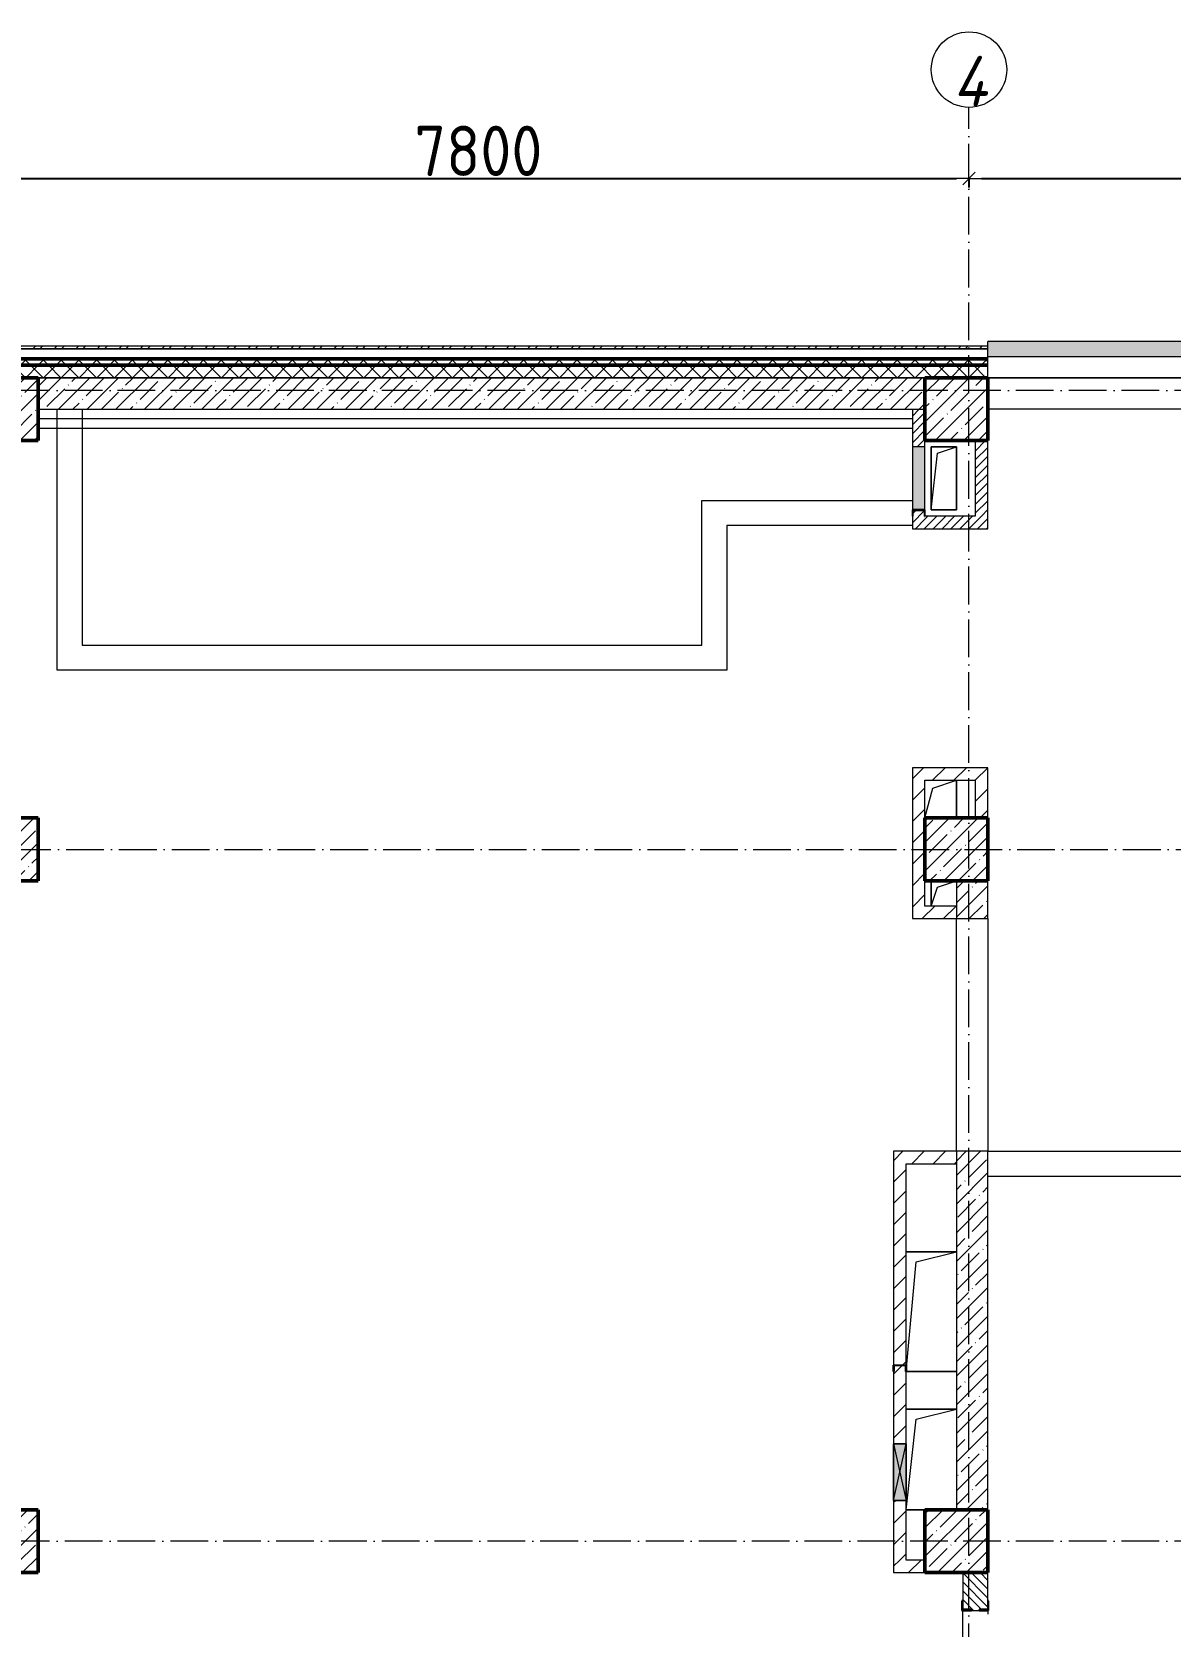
# Model space of a CAD drawing. Header units: millimetres. Extents: x -213536 to 1564669, y -45299 to 942238.
# Drawn here: x 140429 to 149478, y 496822 to 509497 of the extents above; entities that cross this region are included whole.
import ezdxf

# ---------------------------------------------------------------- set-up
doc = ezdxf.new("R2010")
doc.units = ezdxf.units.MM
doc.linetypes.add('50_200_ШТРИХ_1Т_ш5_п1_п1_', pattern=[700, 500, -100, 0, -100])
for name, color, linetype, lineweight in [('A-____-____-DIMS', 7, 'Continuous', 9), ('A-DETL-____-OTLN-4', 7, 'Continuous', 18), ('A-DETL-GENF-OTLN', 7, 'Continuous', 9), ('A-FLOR-____-OTLN', 7, 'Continuous', 9), ('A-GENM-____-MCUT', 7, 'Continuous', 25), ('A-GENM-____-OTLN', 7, 'Continuous', 9), ('A-GENM-____-OTLN-1', 7, 'Continuous', 25), ('A-GLAZ-____-OTLN', 7, 'Continuous', 9), ('A-WALL-____-MCUT-1', 7, 'Continuous', 9), ('A-WALL-____-MCUT-2', 7, 'Continuous', 50), ('A-WALL-____-MCUT-3', 7, 'Continuous', 9), ('A-WALL-____-OTLN', 7, 'Continuous', 9), ('A-WALL-____-PATT-1', 7, 'Continuous', 9), ('A-WALL-FNSH-MCUT-1', 7, 'Continuous', 9), ('I-WALL-____-OTLN', 7, 'Continuous', 9), ('S-COLS-____-MCUT', 7, 'Continuous', 50), ('S-COLS-____-OTLN', 7, 'Continuous', 9), ('S-GRID-____-IDEN', 7, 'Continuous', 9), ('S-GRID-____-OTLN-1', 7, '50_200_ШТРИХ_1Т_ш5_п1_п1_', 9)]:
    doc.layers.add(name, color=color, linetype=linetype, lineweight=lineweight)
doc.layers.add('A-GLAZ-____-OTLN-1', color=7, linetype='Continuous', lineweight=9, true_color=0xc0c0c0)
doc.styles.add('ISOCPEUR_I', font='isocpeui.ttf', dxfattribs={"width": 0.9, "height": 2.5})
doc.styles.add('СПДС', font='isocpeur.ttf', dxfattribs={"width": 0.9})
doc.dimstyles.new('Размера А3', dxfattribs={"dimtxt": 200, "dimasz": 100, "dimexe": 70, "dimexo": 100, "dimgap": 20, "dimtad": 1, "dimdec": 0, "dimrnd": 10, "dimzin": 0, "dimdsep": 46, "dimtxsty": 'СПДС', "dimblk": 'ARROWHEAD_6', "dimcen": 1, "dimclrd": 256, "dimclre": 256, "dimclrt": 256, "dimazin": 0, "dimtfac": 1, "dimtdec": 0, "dimtmove": 2, "dimatfit": 3, "dimfxl": 1, "dimtolj": 1, "dimtzin": 0, "dimarcsym": 0})
pattern_1 = [(45, (142429.06, 459015.94), (-70.71068, 70.71068), []), (135, (142429.06, 459015.94), (-70.71068, -70.71068), [])]
pattern_2 = [(45, (142429.06, 459015.94), (-84.8528, 84.8528), [])]
pattern_3 = [(45, (142429.057, 459015.94), (-35.35534, 35.35534), [])]
pattern_4 = [(45, (142429.06, 459015.94), (-114.04925, 114.04925), []), (45, (142543.1, 459015.94), (-114.04925, 114.04925), [201.612, -40.322, 3.353, -36.97])]

# ---------------------------------------------------------------- blocks, each defined once
blk = doc.blocks.new('BSC_Колонна _Прямоугольная - 500х500-V45-АР1_План отверстий 3 этажа в осях 1-64_А-ГГ')
at = {"layer": 'S-COLS-____-OTLN'}
h = blk.add_hatch(dxfattribs=at)
h.set_pattern_fill('FP_82', color=256, style=0, pattern_type=2)
h.set_pattern_definition([(45, (2200, -47481.04), (-114.04925, 114.04925), []), (45, (2314.05, -47481.04), (-114.04925, 114.04925), [201.613, -40.323, 3.353, -36.97])])
h.paths.add_polyline_path([(-250, -250), (250, -250), (250, 250), (-250, 250)], flags=0)
at = {"layer": 'S-COLS-____-MCUT'}
for p, q in [((250, 250), (-250, 250)), ((-250, 250), (-250, -250)), ((250, -250), (250, 250)), ((-250, -250), (250, -250))]:
    blk.add_line(p, q, dxfattribs=at)
blk = doc.blocks.new('BSC_Колонна _Прямоугольная - 500х500-V46-АР1_План отверстий 3 этажа в осях 1-64_А-ГГ')
at = {"layer": 'S-COLS-____-OTLN'}
h = blk.add_hatch(dxfattribs=at)
h.set_pattern_fill('FP_83', color=256, style=0, pattern_type=2)
h.set_pattern_definition([(45, (-5350, -47481.04), (-114.04925, 114.04925), []), (45, (-5235.95, -47481.04), (-114.04925, 114.04925), [201.613, -40.323, 3.353, -36.97])])
h.paths.add_polyline_path([(-250, -250), (250, -250), (250, 250), (-250, 250)], flags=0)
at = {"layer": 'S-COLS-____-MCUT'}
for p, q in [((250, 250), (-250, 250)), ((-250, 250), (-250, -250)), ((250, -250), (250, 250)), ((-250, -250), (250, -250))]:
    blk.add_line(p, q, dxfattribs=at)
blk = doc.blocks.new('BSC_Колонна _Прямоугольная - 500х500-V55-АР1_План отверстий 3 этажа в осях 1-64_А-ГГ')
at = {"layer": 'S-COLS-____-OTLN'}
h = blk.add_hatch(dxfattribs=at)
h.set_pattern_fill('FP_92', color=256, style=0, pattern_type=2)
h.set_pattern_definition([(45, (2200, -43981.04), (-114.04925, 114.04925), []), (45, (2314.05, -43981.04), (-114.04925, 114.04925), [201.613, -40.323, 3.353, -36.97])])
h.paths.add_polyline_path([(-250, -250), (250, -250), (250, 250), (-250, 250), (-250, -245)], flags=0)
at = {"layer": 'S-COLS-____-MCUT'}
for p, q in [((250, 250), (-250, 250)), ((-250, 250), (-250, -250)), ((250, -250), (250, 250)), ((-250, -250), (250, -250))]:
    blk.add_line(p, q, dxfattribs=at)
blk = doc.blocks.new('BSC_Колонна _Прямоугольная - 500х500-V56-АР1_План отверстий 3 этажа в осях 1-64_А-ГГ')
at = {"layer": 'S-COLS-____-OTLN'}
h = blk.add_hatch(dxfattribs=at)
h.set_pattern_fill('FP_93', color=256, style=0, pattern_type=2)
h.set_pattern_definition([(45, (-5350, -43981.04), (-114.04925, 114.04925), []), (45, (-5235.95, -43981.04), (-114.04925, 114.04925), [201.613, -40.323, 3.353, -36.97])])
h.paths.add_polyline_path([(-250, -250), (250, -250), (250, 250), (-250, 250)], flags=0)
at = {"layer": 'S-COLS-____-MCUT'}
for p, q in [((250, 250), (-250, 250)), ((-250, 250), (-250, -250)), ((250, -250), (250, 250)), ((-250, -250), (250, -250))]:
    blk.add_line(p, q, dxfattribs=at)
blk = doc.blocks.new('BSC_Колонна _Прямоугольная - 500х500-V120-АР1_План отверстий 3 этажа в осях 1-64_А-ГГ')
at = {"layer": 'S-COLS-____-OTLN'}
h = blk.add_hatch(dxfattribs=at)
h.set_pattern_fill('FP_143', color=256, style=0, pattern_type=2)
h.set_pattern_definition([(45, (2200, -38481.04), (-114.04925, 114.04925), []), (45, (2314.05, -38481.04), (-114.04925, 114.04925), [201.613, -40.323, 3.353, -36.97])])
h.paths.add_polyline_path([(-250, -250), (250, -250), (250, 250), (-250, 250), (-250, 94)], flags=0)
at = {"layer": 'S-COLS-____-MCUT'}
for p, q in [((250, 250), (-250, 250)), ((-250, 250), (-250, -250)), ((250, -250), (250, 250)), ((-250, -250), (250, -250))]:
    blk.add_line(p, q, dxfattribs=at)
blk = doc.blocks.new('BSC_Колонна _Прямоугольная - 500х500-V121-АР1_План отверстий 3 этажа в осях 1-64_А-ГГ')
at = {"layer": 'S-COLS-____-OTLN'}
h = blk.add_hatch(dxfattribs=at)
h.set_pattern_fill('FP_144', color=256, style=0, pattern_type=2)
h.set_pattern_definition([(45, (-5350, -38481.04), (-114.04925, 114.04925), []), (45, (-5235.95, -38481.04), (-114.04925, 114.04925), [201.613, -40.323, 3.353, -36.97])])
h.paths.add_polyline_path([(-250, -250), (250, -250), (250, 250), (-250, 250), (-250, 94)], flags=0)
at = {"layer": 'S-COLS-____-MCUT'}
for p, q in [((250, 250), (-250, 250)), ((-250, 250), (-250, -250)), ((250, -250), (250, 250)), ((-250, -250), (250, -250))]:
    blk.add_line(p, q, dxfattribs=at)
blk = doc.blocks.new('Фахверк_СКБ_Уголок - 200_3550-28267367-АР1_План отверстий 3 этажа в осях 1-64_А-ГГ')
at = {"layer": 'A-GENM-____-MCUT'}
for p, q in [((200, 156), (125, 156)), ((125, 156), (125, 81)), ((131, 81), (131, 150)), ((131, 150), (200, 150)), ((200, 150), (200, 156)), ((125, 81), (131, 81)), ((131, 19), (125, 19)), ((125, 19), (125, -56)), ((131, -50), (131, 19)), ((125, -56), (200, -56)), ((200, -50), (131, -50)), ((200, -56), (200, -50))]:
    blk.add_line(p, q, dxfattribs=at)
blk = doc.blocks.new('154_Фахверк_СКБ_Швеллер - Тип_100_3960-28494444-АР1_План отверстий 3 этажа в осях 1-64_А-ГГ')
at = {"layer": 'A-GENM-____-MCUT'}
for p, q in [((125, 50), (175, 50)), ((125, -50), (125, 50)), ((128, 47), (128, -47)), ((175, 47), (128, 47)), ((175, 50), (175, 47)), ((175, -50), (125, -50)), ((128, -47), (175, -47)), ((175, -47), (175, -50))]:
    blk.add_line(p, q, dxfattribs=at)
blk = doc.blocks.new('AR_Отверстие Ниша - Лючок-32404686-АР1_План отверстий 3 этажа в осях 1-64_А-ГГ')
at = {"layer": 'A-GLAZ-____-OTLN'}
blk.add_hatch(color=256, dxfattribs=at).paths.add_polyline_path([(250, -50), (250, 50), (-250, 50), (-250, -50)], flags=0)
for p, q in [((250, 50), (-250, 50)), ((-250, 50), (-250, -50)), ((-250, -50), (250, -50))]:
    blk.add_line(p, q, dxfattribs=at)
blk = doc.blocks.new('154_Фахверк_СКБ_Швеллер - Тип_100_3960_зеркало-29769493-АР1_План отверстий 3 этажа в осях 1-64_А-ГГ')
at = {"layer": 'A-GENM-____-MCUT'}
for p, q in [((175, 50), (125, 50)), ((125, 50), (125, -50)), ((128, 47), (175, 47)), ((128, -47), (128, 47)), ((175, 47), (175, 50)), ((125, -50), (175, -50)), ((175, -47), (128, -47)), ((175, -50), (175, -47))]:
    blk.add_line(p, q, dxfattribs=at)
blk = doc.blocks.new('AR_Отверстие прямоугольное _в плите_ - AR_Отверстие прямоугольное _в плите_-V172-АР1_План отверстий 3 этажа в осях 1-64_А-ГГ')
at = {"layer": 'A-GENM-____-OTLN'}
for p, q in [((100, 250), (-100, 250)), ((-100, 250), (-100, -250)), ((-100, -250), (-50, 200)), ((-50, 200), (100, 250)), ((100, -250), (100, 250)), ((-100, -250), (100, -250))]:
    blk.add_line(p, q, dxfattribs=at)
blk = doc.blocks.new('AR_Отверстие прямоугольное _в плите_ - AR_Отверстие прямоугольное _в плите_-30552819-АР1_План отверстий 3 этажа в осях 1-64_А-ГГ')
at = {"layer": 'A-GENM-____-OTLN'}
for p, q in [((200, 400), (-200, 400)), ((-120, 320), (200, 400)), ((-200, -400), (-120, 320)), ((-200, -400), (-50, -400))]:
    blk.add_line(p, q, dxfattribs=at)
blk = doc.blocks.new('AR_Отверстие прямоугольное _в плите_ - AR_Отверстие прямоугольное _в плите_-30552675-АР1_План отверстий 3 этажа в осях 1-64_А-ГГ')
at = {"layer": 'A-GENM-____-OTLN'}
for p, q in [((200, 475), (-200, 475)), ((-200, -475), (-120, 395)), ((-120, 395), (200, 475)), ((-200, -475), (200, -475))]:
    blk.add_line(p, q, dxfattribs=at)
blk = doc.blocks.new('AR_Отверстие прямоугольное _в плите_ - AR_Отверстие прямоугольное _в плите_-V200-АР1_План отверстий 3 этажа в осях 1-64_А-ГГ')
at = {"layer": 'A-GENM-____-OTLN'}
for p, q in [((-100, 100), (-100, -100)), ((-100, -100), (-50, 50)), ((-50, 50), (100, 100))]:
    blk.add_line(p, q, dxfattribs=at)
blk = doc.blocks.new('AR_Отверстие прямоугольное _в плите_ - AR_Отверстие прямоугольное _в плите_-V203-АР1_План отверстий 3 этажа в осях 1-64_А-ГГ')
at = {"layer": 'A-GENM-____-OTLN'}
for p, q in [((-63, 88), (125, 150)), ((125, -150), (125, 150)), ((-125, -150), (-63, 88))]:
    blk.add_line(p, q, dxfattribs=at)
blk = doc.blocks.new('Отлив_СКБ - Отлив витража_120_НВФ-V216-АР1_План отверстий 3 этажа в осях 1-64_А-ГГ')
at = {"layer": 'A-GLAZ-____-OTLN-1'}
for points in [[(0, 2), (1800, 2), (1800, 120), (0, 120), (0, 63)], [(0, 0), (1800, 0), (1800, 2), (0, 2)]]:
    blk.add_hatch(color=256, dxfattribs=at).paths.add_polyline_path(points, flags=0)
at = {"layer": 'A-GLAZ-____-OTLN'}
for p, q in [((0, 83), (0, 120)), ((1800, 120), (0, 120)), ((0, 2), (1800, 2)), ((1800, 120), (1800, 83)), ((1800, 0), (0, 0))]:
    blk.add_line(p, q, dxfattribs=at)
blk = doc.blocks.new('AR_Отверстие прямоугольное _в стене__БезПР - AR_Отверстие прямоугольное _в стене__БезПР-36899468-АР1_План отверстий 3 этажа в осях 1-64_А-ГГ')
at = {"layer": 'A-GLAZ-____-OTLN'}
blk.add_hatch(color=256, dxfattribs=at).paths.add_polyline_path([(-225, -50), (225, -50), (225, 50), (-225, 50)], flags=0)
at = {"layer": 'A-DETL-GENF-OTLN'}
for p, q in [((-225, -50), (-225, 50)), ((-225, 50), (225, 50)), ((225, 50), (-225, -50)), ((-225, 50), (225, -50)), ((225, 50), (-225, 50)), ((-225, 50), (-225, -50)), ((225, 50), (225, -50)), ((225, -50), (225, 50)), ((225, -50), (-225, -50)), ((-225, -50), (225, -50))]:
    blk.add_line(p, q, dxfattribs=at)
at = {"layer": 'A-GLAZ-____-OTLN'}
blk.add_line((225, 50), (-225, 50), dxfattribs=at)
blk = doc.blocks.new('Ось сетки - Круг_Ø6_00__ISO-2_5_0_9K_-25732049-АР1_План отверстий 3 этажа в осях 1-64_А-ГГ')
at = {"layer": 'S-GRID-____-IDEN'}
blk.add_circle((0, 0), 3, dxfattribs=at)
blk = doc.blocks.new('ARROWHEAD_6')
at = {"color": 0, "linetype": 'Continuous'}
for p, q in [((0, 0), (-1, 0)), ((-0.5, -0.5), (0.5, 0.5))]:
    blk.add_line(p, q, dxfattribs=at)
blk = doc.blocks.new('*D2879')
at = {"layer": 'A-____-____-DIMS', "lineweight": -2, "transparency": 16777216}
for p, q in [((140079, 508337), (140079, 508261)), ((140179, 508331), (147779, 508331)), ((147879, 508337), (147879, 508261))]:
    blk.add_line(p, q, dxfattribs=at)
at = {"layer": 'Defpoints', "color": 0, "lineweight": 50, "transparency": 16777216}
for p in [(140079, 508437), (147879, 508437), (147879, 508331)]:
    blk.add_point(p, dxfattribs=at)
at = {"layer": 'A-____-____-DIMS', "lineweight": -2, "transparency": 16777216, "xscale": 100, "yscale": 100, "zscale": 100, "rotation": 180}
blk.add_blockref('ARROWHEAD_6', (140079, 508331), dxfattribs=at)
at = {"layer": 'A-____-____-DIMS', "lineweight": -2, "transparency": 16777216, "xscale": 100, "yscale": 100, "zscale": 100}
blk.add_blockref('ARROWHEAD_6', (147879, 508331), dxfattribs=at)
at = {"layer": 'A-____-____-DIMS', "transparency": 16777216, "insert": (143979, 508551), "char_height": 400, "attachment_point": 5, "style": 'СПДС'}
blk.add_mtext('\\A1;7800', dxfattribs=at)
blk = doc.blocks.new('*D2880')
at = {"layer": 'A-____-____-DIMS', "lineweight": -2, "transparency": 16777216}
for p, q in [((147879, 508337), (147879, 508261)), ((147979, 508331), (152179, 508331)), ((152279, 508337), (152279, 508261))]:
    blk.add_line(p, q, dxfattribs=at)
at = {"layer": 'Defpoints', "color": 0, "lineweight": 50, "transparency": 16777216}
for p in [(147879, 508437), (152279, 508437), (152279, 508331)]:
    blk.add_point(p, dxfattribs=at)
at = {"layer": 'A-____-____-DIMS', "lineweight": -2, "transparency": 16777216, "xscale": 100, "yscale": 100, "zscale": 100, "rotation": 180}
blk.add_blockref('ARROWHEAD_6', (147879, 508331), dxfattribs=at)
at = {"layer": 'A-____-____-DIMS', "lineweight": -2, "transparency": 16777216, "xscale": 100, "yscale": 100, "zscale": 100}
blk.add_blockref('ARROWHEAD_6', (152279, 508331), dxfattribs=at)
at = {"layer": 'A-____-____-DIMS', "transparency": 16777216, "insert": (150079, 508551), "char_height": 400, "attachment_point": 5, "style": 'СПДС'}
blk.add_mtext('\\A1;4400', dxfattribs=at)

msp = doc.modelspace()

# ---------------------------------------------------------------- hatches: boundary and pattern name
at = {"layer": 'A-WALL-____-PATT-1'}
h = msp.add_hatch(dxfattribs=at)
h.set_pattern_fill('FP_3', color=256, style=0, pattern_type=2)
h.set_pattern_definition([(45, (142429.06, 459015.94), (-85.53659, 85.53659), []), (45, (142486.08, 459015.94), (-85.53659, 85.53659), [])])
h.paths.add_polyline_path([(166209.1, 506977), (166209.1, 506997), (158029.1, 506997), (158029.1, 506977), (163625, 506977)], flags=0)
h.paths.add_polyline_path([(157029.1, 506977), (157029.1, 506997), (155829.1, 506997), (155829.1, 506977), (156555.1, 506977)], flags=0)
h.paths.add_polyline_path([(154029.1, 506977), (154029.1, 506997), (149829.1, 506997), (149829.1, 506977), (153020.2, 506977)], flags=0)
h.paths.add_polyline_path([(148029.1, 506977), (148029.1, 506997), (139749.1, 506997), (139749.1, 506977), (147717.8, 506977)], flags=0)
h = msp.add_hatch(dxfattribs=at)
h.set_pattern_fill('FP_1', color=256, style=0, pattern_type=2)
h.set_pattern_definition(pattern_1)
h.paths.add_polyline_path([(166209.1, 506847), (166209.1, 506897), (158029.1, 506897), (158029.1, 506847), (163625, 506847)], flags=0)
h.paths.add_polyline_path([(157029.1, 506847), (157029.1, 506897), (155829.1, 506897), (155829.1, 506847), (156555.1, 506847)], flags=0)
h.paths.add_polyline_path([(154029.1, 506847), (154029.1, 506897), (149829.1, 506897), (149829.1, 506847), (153020.2, 506847)], flags=0)
h.paths.add_polyline_path([(147717.8, 506847), (148029.1, 506847), (148029.1, 506897), (139879.1, 506897), (139879.1, 506847), (145950.3, 506847)], flags=0)
h = msp.add_hatch(dxfattribs=at)
h.set_pattern_fill('FP_1', color=256, style=0, pattern_type=2)
h.set_pattern_definition(pattern_1)
h.paths.add_polyline_path([(166129.1, 506747), (166209.1, 506747), (166209.1, 506847), (158029.1, 506847), (158029.1, 506747), (166079.1, 506747)], flags=0)
h.paths.add_polyline_path([(157029.1, 506747), (157029.1, 506847), (155829.1, 506847), (155829.1, 506753), (155904.1, 506753), (155904.1, 506747), (156555.1, 506747)], flags=0)
h.paths.add_polyline_path([(153954.1, 506747), (153954.1, 506753), (154029.1, 506753), (154029.1, 506847), (149829.1, 506847), (149829.1, 506753), (149904.1, 506753), (149904.1, 506747), (153020.2, 506747)], flags=0)
h.paths.add_polyline_path([(148029.1, 506747), (148029.1, 506847), (139979.1, 506847), (139979.1, 506747), (147717.8, 506747)], flags=0)
h = msp.add_hatch(dxfattribs=at)
h.set_pattern_fill('FP_38', color=256, style=0, pattern_type=2)
h.set_pattern_definition(pattern_4)
h.paths.add_polyline_path([(147529.1, 506497), (147529.1, 506747), (140479.1, 506747), (140479.1, 506497), (145950.3, 506497)], flags=0)
h = msp.add_hatch(dxfattribs=at)
h.set_pattern_fill('FP_5', color=256, style=0, pattern_type=2)
h.set_pattern_definition(pattern_3)
h.paths.add_polyline_path([(147429.1, 505547), (147529.1, 505547), (147529.1, 505647), (147526.1, 505647), (147526.1, 505694), (147432.1, 505694), (147432.1, 505647), (147429.1, 505647)], flags=0)
h.paths.add_polyline_path([(147464.4, 506197), (147529.1, 506197), (147529.1, 506497), (147429.1, 506497), (147429.1, 506197)], flags=0)
h = msp.add_hatch(dxfattribs=at)
h.set_pattern_fill('FP_5', color=256, style=0, pattern_type=2)
h.set_pattern_definition(pattern_3)
h.paths.add_polyline_path([(148029.1, 505647), (148029.1, 506247), (147929.1, 506247), (147929.1, 505647)], flags=0)
h = msp.add_hatch(dxfattribs=at)
h.set_pattern_fill('FP_5', color=256, style=0, pattern_type=2)
h.set_pattern_definition(pattern_3)
h.paths.add_polyline_path([(147529.1, 505547), (148029.1, 505547), (148029.1, 505647), (147529.1, 505647)], flags=0)
h = msp.add_hatch(dxfattribs=at)
h.set_pattern_fill('FP_4', color=256, style=0, pattern_type=2)
h.set_pattern_definition(pattern_2)
h.paths.add_polyline_path([(147429.1, 502547), (147529.1, 502547), (147529.1, 503647), (147429.1, 503647), (147429.1, 502747)], flags=0)
h = msp.add_hatch(dxfattribs=at)
h.set_pattern_fill('FP_4', color=256, style=0, pattern_type=2)
h.set_pattern_definition(pattern_2)
h.paths.add_polyline_path([(147929.1, 503547), (147929.1, 503647), (147529.1, 503647), (147529.1, 503547)], flags=0)
h = msp.add_hatch(dxfattribs=at)
h.set_pattern_fill('FP_4', color=256, style=0, pattern_type=2)
h.set_pattern_definition(pattern_2)
h.paths.add_polyline_path([(148029.1, 503247), (148029.1, 503647), (147929.1, 503647), (147929.1, 503247)], flags=0)
h = msp.add_hatch(dxfattribs=at)
h.set_pattern_fill('FP_38', color=256, style=0, pattern_type=2)
h.set_pattern_definition(pattern_4)
h.paths.add_polyline_path([(147779.1, 497747), (148029.1, 497747), (148029.1, 500597), (147779.1, 500597)], flags=0)
h.paths.add_polyline_path([(148029.1, 502447), (148029.1, 502747), (147779.1, 502747), (147779.1, 502447)], flags=0)
h = msp.add_hatch(dxfattribs=at)
h.set_pattern_fill('FP_4', color=256, style=0, pattern_type=2)
h.set_pattern_definition(pattern_2)
h.paths.add_polyline_path([(147779.1, 502447), (147779.1, 502547), (147429.1, 502547), (147429.1, 502447)], flags=0)
h = msp.add_hatch(dxfattribs=at)
h.set_pattern_fill('FP_4', color=256, style=0, pattern_type=2)
h.set_pattern_definition(pattern_2)
h.paths.add_polyline_path([(147779.1, 500497), (147779.1, 500597), (147279.1, 500597), (147279.1, 500497), (147379.1, 500497)], flags=0)
h = msp.add_hatch(dxfattribs=at)
h.set_pattern_fill('FP_4', color=256, style=0, pattern_type=2)
h.set_pattern_definition(pattern_2)
h.paths.add_polyline_path([(147279.1, 497347), (147379.1, 497347), (147379.1, 497822), (147279.1, 497822), (147279.1, 497591.3)], flags=0)
h.paths.add_polyline_path([(147376.1, 498272), (147379.1, 498272), (147379.1, 498847), (147376.1, 498847), (147376.1, 498894), (147282.1, 498894), (147282.1, 498847), (147279.1, 498847), (147279.1, 498272), (147282.1, 498272)], flags=0)
h.paths.add_polyline_path([(147279.1, 498897), (147379.1, 498897), (147379.1, 500497), (147279.1, 500497)], flags=0)
h = msp.add_hatch(dxfattribs=at)
h.set_pattern_fill('FP_4', color=256, style=0, pattern_type=2)
h.set_pattern_definition(pattern_2)
h.paths.add_polyline_path([(147529.1, 497247), (147529.1, 497347), (147279.1, 497347), (147279.1, 497247)], flags=0)
h = msp.add_hatch(dxfattribs=at)
h.set_pattern_fill('FP_6', color=256, style=0, pattern_type=2)
h.set_pattern_definition([(135, (142429.057, 459015.94), (-35.35534, -35.35534), [])])
h.paths.add_polyline_path([(147989.1, 494747), (148029.1, 494747), (148029.1, 495141), (147960.1, 495141), (147960.1, 495147), (147898.1, 495147), (147898.1, 495141), (147829.1, 495141), (147829.1, 494747), (147869.1, 494747)], flags=0)
h.paths.add_polyline_path([(147898.1, 496947), (147960.1, 496947), (147960.1, 496953), (148029.1, 496953), (148029.1, 497247), (147829.1, 497247), (147829.1, 496953), (147898.1, 496953)], flags=0)

# ---------------------------------------------------------------- linework, layer by layer
at = {"layer": 'A-DETL-____-OTLN-4'}
for p, q in [((140479.1, 506422), (147429.1, 506422)), ((140479.1, 506347), (147429.1, 506347))]:
    msp.add_line(p, q, dxfattribs=at)
at = {"layer": 'A-FLOR-____-OTLN'}
for p, q in [((147579.1, 506197), (147779.1, 506197)), ((147579.1, 505697), (147579.1, 506197)), ((147779.1, 506197), (147779.1, 505697)), ((147779.1, 505697), (147579.1, 505697)), ((147779.1, 503547), (147779.1, 503247)), ((147579.1, 502547), (147579.1, 502747)), ((147379.1, 499797), (147779.1, 499797)), ((147779.1, 498847), (147379.1, 498847)), ((147379.1, 498547), (147779.1, 498547)), ((147529.1, 497747), (147379.1, 497747))]:
    msp.add_line(p, q, dxfattribs=at)
at = {"layer": 'A-WALL-____-MCUT-1'}
for p, q in [((147529.1, 506747), (140479.1, 506747)), ((140479.1, 506497), (147529.1, 506497)), ((147779.1, 502747), (147779.1, 502447)), ((148029.1, 502447), (148029.1, 502747)), ((147779.1, 502447), (148029.1, 502447)), ((148029.1, 500597), (147779.1, 500597)), ((147779.1, 500597), (147779.1, 497747)), ((148029.1, 497747), (148029.1, 500597))]:
    msp.add_line(p, q, dxfattribs=at)
at = {"layer": 'A-WALL-____-MCUT-2'}
for p, q in [((148029.1, 506897), (139829.1, 506897)), ((139879.1, 506847), (148029.1, 506847))]:
    msp.add_line(p, q, dxfattribs=at)
at = {"layer": 'A-WALL-____-MCUT-3'}
for p, q in [((148029.1, 506977), (139749.1, 506977)), ((148029.1, 506747), (148029.1, 506977)), ((140479.1, 506747), (147529.1, 506747)), ((147829.1, 497247), (147829.1, 497022)), ((148029.1, 497022), (148029.1, 497247)), ((147898.1, 496947), (147960.1, 496947))]:
    msp.add_line(p, q, dxfattribs=at)
at = {"layer": 'A-WALL-____-OTLN'}
for p, q in [((149829.1, 506747), (148029.1, 506747)), ((148029.1, 506747), (149829.1, 506747)), ((149829.1, 506497), (148029.1, 506497)), ((147779.1, 500597), (147779.1, 502447)), ((148029.1, 502447), (148029.1, 500597))]:
    msp.add_line(p, q, dxfattribs=at)
at = {"layer": 'A-WALL-FNSH-MCUT-1'}
for p, q in [((148029.1, 506997), (139729.1, 506997)), ((148029.1, 506977), (148029.1, 506997)), ((139749.1, 506977), (148029.1, 506977)), ((147429.1, 506497), (147429.1, 506197)), ((147529.1, 506197), (147529.1, 506247)), ((147929.1, 506247), (147929.1, 505647)), ((148029.1, 505547), (148029.1, 506247)), ((147429.1, 505647), (147429.1, 505547)), ((147929.1, 505647), (147529.1, 505647)), ((147429.1, 505547), (148029.1, 505547)), ((147429.1, 503647), (147429.1, 502447)), ((148029.1, 503647), (147429.1, 503647)), ((148029.1, 503247), (148029.1, 503647)), ((147529.1, 503247), (147529.1, 503547)), ((147529.1, 503547), (147929.1, 503547)), ((147929.1, 503547), (147929.1, 503247)), ((147529.1, 502547), (147529.1, 502747)), ((147429.1, 502447), (147779.1, 502447)), ((147779.1, 502547), (147529.1, 502547)), ((147279.1, 500597), (147279.1, 498897)), ((147779.1, 500597), (147279.1, 500597)), ((147379.1, 498897), (147379.1, 500497)), ((147379.1, 500497), (147779.1, 500497)), ((147279.1, 498847), (147279.1, 498272)), ((147379.1, 498272), (147379.1, 498847)), ((147279.1, 497822), (147279.1, 497247)), ((147379.1, 497347), (147379.1, 497822)), ((147279.1, 497247), (147529.1, 497247)), ((147529.1, 497347), (147379.1, 497347))]:
    msp.add_line(p, q, dxfattribs=at)
at = {"layer": 'I-WALL-____-OTLN'}
for p, q in [((140629.1, 504422), (140629.1, 506497)), ((140829.1, 506497), (140829.1, 504622)), ((145754.1, 505772), (147429.1, 505772)), ((145754.1, 504622), (145754.1, 505772)), ((147429.1, 505572), (145954.1, 505572)), ((145954.1, 505572), (145954.1, 504422)), ((140829.1, 504622), (145754.1, 504622)), ((145954.1, 504422), (140629.1, 504422)), ((148029.1, 500597), (152329.1, 500597)), ((152329.1, 500397), (148029.1, 500397)), ((147829.1, 495147), (147829.1, 496947)), ((148029.1, 496947), (148029.1, 496917))]:
    msp.add_line(p, q, dxfattribs=at)
at = {"layer": 'S-GRID-____-OTLN-1', "color": 251, "ltscale": 0.6, "true_color": 0x636466}
for p, q in [((147879.1, 454533.3), (147879.1, 508896.9)), ((169136.8, 506647), (137760.3, 506647)), ((137760.3, 502997), (169136.8, 502997)), ((169136.8, 497497), (137760.3, 497497))]:
    msp.add_line(p, q, dxfattribs=at)

# ---------------------------------------------------------------- block references
at = {"layer": 'A-GENM-____-OTLN'}
for name, p in [('AR_Отверстие прямоугольное _в плите_ - AR_Отверстие прямоугольное _в плите_-V172-АР1_План отверстий 3 этажа в осях 1-64_А-ГГ', (147679.1, 505947)), ('AR_Отверстие прямоугольное _в плите_ - AR_Отверстие прямоугольное _в плите_-V203-АР1_План отверстий 3 этажа в осях 1-64_А-ГГ', (147654.1, 503397)), ('AR_Отверстие прямоугольное _в плите_ - AR_Отверстие прямоугольное _в плите_-V200-АР1_План отверстий 3 этажа в осях 1-64_А-ГГ', (147679.1, 502647)), ('AR_Отверстие прямоугольное _в плите_ - AR_Отверстие прямоугольное _в плите_-30552675-АР1_План отверстий 3 этажа в осях 1-64_А-ГГ', (147579.1, 499322)), ('AR_Отверстие прямоугольное _в плите_ - AR_Отверстие прямоугольное _в плите_-30552819-АР1_План отверстий 3 этажа в осях 1-64_А-ГГ', (147579.1, 498147))]:
    msp.add_blockref(name, p, dxfattribs=at)
at = {"layer": 'A-GENM-____-OTLN-1'}
for name, p, rotation in [('154_Фахверк_СКБ_Швеллер - Тип_100_3960_зеркало-29769493-АР1_План отверстий 3 этажа в осях 1-64_А-ГГ', (147479.1, 505822), 269.9999999999998), ('154_Фахверк_СКБ_Швеллер - Тип_100_3960-28494444-АР1_План отверстий 3 этажа в осях 1-64_А-ГГ', (147329.1, 499022), 270), ('Фахверк_СКБ_Уголок - 200_3550-28267367-АР1_План отверстий 3 этажа в осях 1-64_А-ГГ', (147979.1, 496822), 89.99999999999991)]:
    msp.add_blockref(name, p, dxfattribs=dict(at, rotation=rotation))
at = {"layer": 'A-GLAZ-____-OTLN'}
msp.add_blockref('Отлив_СКБ - Отлив витража_120_НВФ-V216-АР1_План отверстий 3 этажа в осях 1-64_А-ГГ', (148029.1, 506914), dxfattribs=at)
for name, p, rotation in [('AR_Отверстие Ниша - Лючок-32404686-АР1_План отверстий 3 этажа в осях 1-64_А-ГГ', (147479.1, 505947), 269.9999999999998), ('AR_Отверстие прямоугольное _в стене__БезПР - AR_Отверстие прямоугольное _в стене__БезПР-36899468-АР1_План отверстий 3 этажа в осях 1-64_А-ГГ', (147329.1, 498047), 90)]:
    msp.add_blockref(name, p, dxfattribs=dict(at, rotation=rotation))
at = {"layer": 'S-COLS-____-OTLN'}
for name, p in [('BSC_Колонна _Прямоугольная - 500х500-V45-АР1_План отверстий 3 этажа в осях 1-64_А-ГГ', (140229.1, 506497)), ('BSC_Колонна _Прямоугольная - 500х500-V46-АР1_План отверстий 3 этажа в осях 1-64_А-ГГ', (147779.1, 506497)), ('BSC_Колонна _Прямоугольная - 500х500-V55-АР1_План отверстий 3 этажа в осях 1-64_А-ГГ', (140229.1, 502997)), ('BSC_Колонна _Прямоугольная - 500х500-V56-АР1_План отверстий 3 этажа в осях 1-64_А-ГГ', (147779.1, 502997)), ('BSC_Колонна _Прямоугольная - 500х500-V120-АР1_План отверстий 3 этажа в осях 1-64_А-ГГ', (140229.1, 497497)), ('BSC_Колонна _Прямоугольная - 500х500-V121-АР1_План отверстий 3 этажа в осях 1-64_А-ГГ', (147779.1, 497497))]:
    msp.add_blockref(name, p, dxfattribs=at)
at = {"layer": 'S-GRID-____-IDEN', "xscale": 99.99999999999993, "yscale": 99.99999999999993, "zscale": 99.99999999999993}
msp.add_blockref('Ось сетки - Круг_Ø6_00__ISO-2_5_0_9K_-25732049-АР1_План отверстий 3 этажа в осях 1-64_А-ГГ', (147879.1, 509196.9), dxfattribs=at)

# ---------------------------------------------------------------- texts
at = {"layer": 'S-GRID-____-IDEN', "insert": (147748.4, 509305.7), "char_height": 400, "width": 223.671, "attachment_point": 1, "style": 'ISOCPEUR_I'}
msp.add_mtext('\\fISOCPEUR|b0|i1|c204|p34|;\\W.9;4', dxfattribs=at)

# ---------------------------------------------------------------- dimensions: what is measured, and where the dimension line sits
at = {"layer": 'A-____-____-DIMS'}
for base, p1, p2, picture, middle in [((147879.1, 508330.7), (140079.1, 508436.8), (147879.1, 508436.8), '*D2879', (143979.1, 508550.7)), ((152279.1, 508330.7), (147879.1, 508436.8), (152279.1, 508436.8), '*D2880', (150079.1, 508550.7))]:
    dim = msp.add_linear_dim(base=base, p1=p1, p2=p2, dimstyle='Размера А3', override={"dimtxt": 400}, dxfattribs=at)
    dim.commit()
    dim.dimension.update_dxf_attribs({"geometry": picture, "text_midpoint": middle})

doc.saveas('drawing.dxf')
